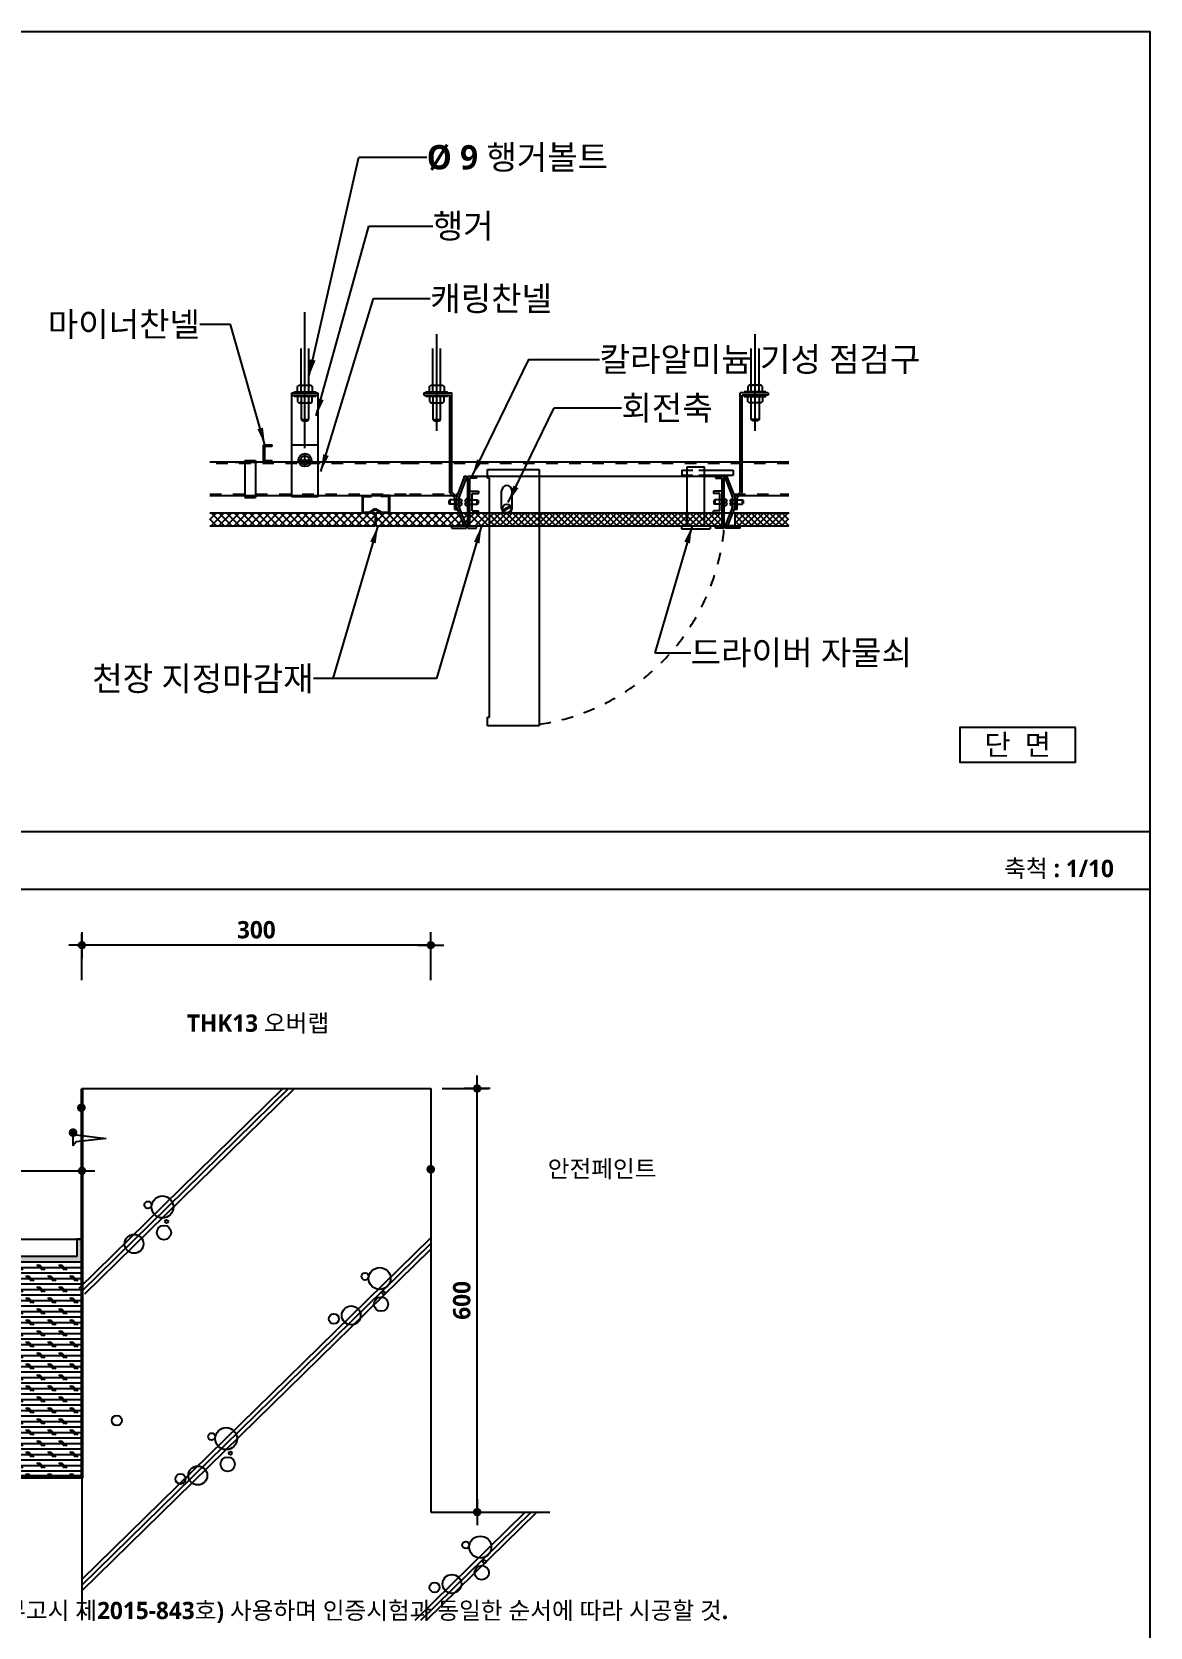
# Model space of a CAD drawing. Header units: millimetres. Extents: x 200 to 163856, y 0 to 163394.
# Drawn here: x 22159 to 24095, y 2977 to 5740 of the extents above; entities that cross this region are included whole.
import ezdxf
from ezdxf.enums import TextEntityAlignment as Align

# ---------------------------------------------------------------- set-up
doc = ezdxf.new("R2010")
doc.units = ezdxf.units.MM
doc.header["$LTSCALE"] = 10
for name, pattern in [('CEN', [62, 60, -1, 0, -1]), ('CENTER', [65, 60, -2, 1, -2]), ('H4', [4, 2, -2]), ('HID', [2.3, 1.5, -0.8])]:
    doc.linetypes.add(name, pattern=pattern)
doc.layers.get('DEFPOINTS').update_dxf_attribs({"color": 181})
for name, color, linetype in [('2FIN', 6, 'Continuous'), ('3', 3, 'Continuous'), ('5A', 5, 'H4'), ('7ELE', 7, 'Continuous'), ('A-ANNO-GRA1', 7, 'Continuous'), ('A-ANNO-LEAD', 4, 'Continuous'), ('A-ANNO-TEXT010', 7, 'Continuous'), ('A-ANNO-TEXT1', 7, 'Continuous'), ('A-ST-AXIS-DIM', 7, 'Continuous'), ('ALM', 4, 'Continuous'), ('AL몰딩', 4, 'Continuous'), ('ANNO-TEXT010', 7, 'Continuous'), ('CEN', 1, 'CEN'), ('CON', 2, 'Continuous'), ('DIM', 4, 'Continuous'), ('DOOR', 4, 'Continuous'), ('ELE', 8, 'Continuous'), ('ELE3', 8, 'Continuous'), ('FI', 6, 'Continuous'), ('GRID', 1, 'CENTER'), ('HAT', 5, 'Continuous'), ('HATCH', 7, 'Continuous'), ('HH', 9, 'Continuous'), ('HID', 7, 'HID'), ('T', 3, 'Continuous')]:
    doc.layers.add(name, color=color, linetype=linetype)
doc.styles.add('2020음성 1차', font='')
doc.styles.get('2020음성 1차').set_extended_font_data('NanumGothic', bold=True)
doc.dimstyles.new('NDIM10', dxfattribs={"dimscale": 10, "dimtxt": 3, "dimasz": 0.75, "dimexe": 2, "dimexo": 2, "dimgap": 1, "dimtad": 1, "dimdec": 1, "dimdsep": 46, "dimtxsty": '2020음성 1차', "dimblk": 'Z_DOT', "dimcen": 3, "dimdle": 3, "dimclrd": 256, "dimclre": 256, "dimclrt": 3, "dimadec": 0, "dimazin": 0, "dimtfac": 1, "dimtdec": 1, "dimtix": 1, "dimtmove": 2, "dimatfit": 3, "dimfxl": 1, "dimtolj": 1, "dimtzin": 0, "dimlwd": -1, "dimlwe": -1, "dimarcsym": 0})

# ---------------------------------------------------------------- blocks, each defined once
blk = doc.blocks.new('Arrow-V')
at = {"color": 0}
blk.add_solid([(-3, 0.5), (0, 0), (-3, -0.5)], dxfattribs=at)
blk = doc.blocks.new('Z_DOT')
at = {"layer": 'DIM', "color": 0}
for p, q in [((-3, 0), (3, 0)), ((0, -3), (0, 3))]:
    blk.add_line(p, q, dxfattribs=at)
for radius in [0.75, 0.375]:
    blk.add_circle((0, 0), radius, dxfattribs=at)
blk = doc.blocks.new('*D6887')
at = {"layer": 'A-ST-AXIS-DIM'}
for p, q in [((21285.7, 3629.9), (21285.7, 3787.2)), ((22245.7, 3629.9), (22245.7, 3787.2)), ((21293.2, 3767.2), (22238.2, 3767.2))]:
    blk.add_line(p, q, dxfattribs=at)
at = {"layer": 'DEFPOINTS', "color": 0}
for p in [(22245.7, 3767.2), (21285.7, 3609.9), (22245.7, 3609.9)]:
    blk.add_point(p, dxfattribs=at)
at = {"layer": 'A-ST-AXIS-DIM', "linetype": 'ByBlock', "xscale": 7.5, "yscale": 7.5, "zscale": 7.5, "rotation": 180}
blk.add_blockref('Z_DOT', (21285.7, 3767.2), dxfattribs=at)
at = {"layer": 'A-ST-AXIS-DIM', "linetype": 'ByBlock', "xscale": 7.5, "yscale": 7.5, "zscale": 7.5}
blk.add_blockref('Z_DOT', (22245.7, 3767.2), dxfattribs=at)
at = {"layer": 'A-ST-AXIS-DIM', "color": 3, "insert": (21765.7, 3793.3), "char_height": 30, "attachment_point": 5, "style": '2020음성 1차'}
blk.add_mtext('\\A1;W', dxfattribs=at)
blk = doc.blocks.new('*D6891')
at = {"layer": 'A-ST-AXIS-DIM'}
for p, q in [((22869.5, 3909.9), (22949.8, 3909.9)), ((22929.8, 3183.5), (22929.8, 3902.4)), ((22869.5, 3176), (22949.8, 3176))]:
    blk.add_line(p, q, dxfattribs=at)
at = {"layer": 'DEFPOINTS', "color": 0}
for p in [(22849.5, 3909.9), (22929.8, 3909.9), (22849.5, 3176)]:
    blk.add_point(p, dxfattribs=at)
at = {"layer": 'A-ST-AXIS-DIM', "linetype": 'ByBlock', "xscale": 7.5, "yscale": 7.5, "zscale": 7.5}
for p, rotation in [((22929.8, 3909.9), 90), ((22929.8, 3176), 270)]:
    blk.add_blockref('Z_DOT', p, dxfattribs=dict(at, rotation=rotation))
at = {"layer": 'A-ST-AXIS-DIM', "color": 3, "insert": (22903.3, 3543), "char_height": 30, "attachment_point": 5, "rotation": 90, "style": '2020음성 1차'}
blk.add_mtext('\\A1;600', dxfattribs=at)
blk = doc.blocks.new('*D6892')
at = {"layer": 'A-ST-AXIS-DIM'}
for p, q in [((22245.7, 4097.9), (22245.7, 4178.2)), ((22849.5, 4097.9), (22849.5, 4178.2)), ((22842, 4158.2), (22253.2, 4158.2))]:
    blk.add_line(p, q, dxfattribs=at)
at = {"layer": 'DEFPOINTS', "color": 0}
for p in [(22245.7, 4158.2), (22245.7, 4077.9), (22849.5, 4077.9)]:
    blk.add_point(p, dxfattribs=at)
at = {"layer": 'A-ST-AXIS-DIM', "linetype": 'ByBlock', "xscale": 7.5, "yscale": 7.5, "zscale": 7.5, "rotation": 180}
blk.add_blockref('Z_DOT', (22245.7, 4158.2), dxfattribs=at)
at = {"layer": 'A-ST-AXIS-DIM', "linetype": 'ByBlock', "xscale": 7.5, "yscale": 7.5, "zscale": 7.5}
blk.add_blockref('Z_DOT', (22849.5, 4158.2), dxfattribs=at)
at = {"layer": 'A-ST-AXIS-DIM', "color": 3, "insert": (22547.6, 4184.8), "char_height": 30, "attachment_point": 5, "style": '2020음성 1차'}
blk.add_mtext('\\A1;300', dxfattribs=at)

msp = doc.modelspace()

# ---------------------------------------------------------------- hatches: boundary and pattern name
at = {"layer": '2FIN'}
h = msp.add_hatch(dxfattribs=at)
h.set_pattern_fill('BRASS', color=256, scale=1.5, angle=45, style=0)
h.set_pattern_definition([(45, (-168422.93, 3885.719), (-6.7351921, 6.7351921), []), (45, (-168426.298, 3889.087), (-6.7351921, 6.7351921), [4.7625, -2.38125])])
h.paths.add_polyline_path([(22236.67218, 3618.92682), (21294.68043, 3618.92682), (21294.68043, 3648.92682), (21285.68043, 3648.92682), (21285.68043, 3609.92682), (22245.67218, 3609.92682), (22245.67218, 3648.92682), (22236.67218, 3648.92682)])
at = {"layer": 'ELE3'}
h = msp.add_hatch(dxfattribs=at)
h.set_pattern_fill('CORK', color=256, scale=3, style=0)
h.set_pattern_definition([(0, (-168422.93, 3885.719), (0, 9.525), []), (135, (-168418.168, 3880.957), (-19.0500082, -19.0500082), [13.47039, -13.47039]), (135, (-168415.786, 3880.957), (-19.0500082, -19.0500082), [13.47039, -13.47039]), (135, (-168413.405, 3880.957), (-19.0500082, -19.0500082), [13.47039, -13.47039])])
h.paths.add_polyline_path([(21285.68043, 3234.92682), (22245.67218, 3234.92682), (22245.67218, 3609.92682), (21285.68043, 3609.92682)])
at = {"layer": 'HATCH'}
h = msp.add_hatch(dxfattribs=at)
h.set_pattern_fill('ANSI37', color=5, scale=75, style=0)
h.set_pattern_definition([(45, (-75716.716, 279029.936), (-6.62912607, 6.62912607), []), (135, (-75716.716, 279029.936), (-6.62912607, -6.62912607), [])])
h.paths.add_polyline_path([(22467.049, 4906.84877), (22467.049, 4884.34877), (22753.05022, 4884.34877), (22753.05022, 4906.84877)])
h.paths.add_polyline_path([(22754.72456, 4906.84877), (22754.72456, 4884.34877), (22902.8274, 4884.34877), (22906.13737, 4887.65874), (22898.69493, 4906.84877)])
h.paths.add_polyline_path([(22913.58619, 4906.84877), (22902.64301, 4906.84877), (22908.96489, 4890.48625), (22913.58619, 4895.10755)])

# ---------------------------------------------------------------- linework, layer by layer
at = {"layer": '2FIN'}
msp.add_lwpolyline([(22236.67218, 3618.92682), (21294.68043, 3618.92682), (21294.68043, 3648.92682), (21285.68043, 3648.92682), (21285.68043, 3609.92682), (22245.67218, 3609.92682), (22245.67218, 3648.92682), (22236.67218, 3648.92682)], close=True, dxfattribs=at)
at = {"layer": '3'}
for p, q in [((22625.03977, 5114.59877), (22625.03977, 5191.84877)), ((22638.53977, 5114.59877), (22638.53977, 5191.84877)), ((22853.21274, 5114.59877), (22853.21274, 5191.84877)), ((22866.71274, 5114.59877), (22866.71274, 5191.84877)), ((23404.47133, 5114.59877), (23404.47133, 5191.84877)), ((23417.97133, 5114.59877), (23417.97133, 5191.84877)), ((22609.28977, 4934.59877), (22609.28977, 5114.59877)), ((22609.28977, 5114.59877), (22654.28977, 5114.59877)), ((22613.03977, 5114.59877), (22613.03977, 5116.84877)), ((22613.03977, 5116.84877), (22650.53977, 5116.84877)), ((22619.03977, 5125.84877), (22621.28977, 5128.09877)), ((22619.03977, 5116.84877), (22619.03977, 5125.84877)), ((22621.28977, 5128.09877), (22642.28977, 5128.09877)), ((22622.78977, 5128.09877), (22625.03977, 5125.84877)), ((22625.03977, 5125.84877), (22627.28977, 5128.09877)), ((22636.27871, 5128.09877), (22638.52871, 5125.84877)), ((22638.52871, 5125.84877), (22640.77871, 5128.09877)), ((22642.28977, 5128.09877), (22644.53977, 5125.84877)), ((22644.53977, 5125.84877), (22644.53977, 5116.84877)), ((22650.53977, 5114.59877), (22650.53977, 5116.84877)), ((22654.28977, 5114.59877), (22654.28977, 4934.59877)), ((22841.21274, 5116.84877), (22878.71274, 5116.84877)), ((22841.21274, 5114.59877), (22841.21274, 5116.84877)), ((22847.21274, 5125.84877), (22849.46274, 5128.09877)), ((22847.21274, 5116.84877), (22847.21274, 5125.84877)), ((22849.46274, 5128.09877), (22870.46274, 5128.09877)), ((22850.96274, 5128.09877), (22853.21274, 5125.84877)), ((22853.21274, 5125.84877), (22855.46274, 5128.09877)), ((22864.45168, 5128.09877), (22866.70168, 5125.84877)), ((22866.70168, 5125.84877), (22868.95168, 5128.09877)), ((22870.46274, 5128.09877), (22872.71274, 5125.84877)), ((22872.71274, 5125.84877), (22872.71274, 5116.84877)), ((22878.71274, 5114.59877), (22878.71274, 5116.84877)), ((23429.97133, 5116.84877), (23392.47133, 5116.84877)), ((23392.47133, 5114.59877), (23392.47133, 5116.84877)), ((23400.72133, 5128.09877), (23398.47133, 5125.84877)), ((23398.47133, 5125.84877), (23398.47133, 5116.84877)), ((23421.72133, 5128.09877), (23400.72133, 5128.09877)), ((23404.48238, 5125.84877), (23402.23238, 5128.09877)), ((23406.73238, 5128.09877), (23404.48238, 5125.84877)), ((23417.97133, 5125.84877), (23415.72133, 5128.09877)), ((23420.22133, 5128.09877), (23417.97133, 5125.84877)), ((23423.97133, 5125.84877), (23421.72133, 5128.09877)), ((23423.97133, 5116.84877), (23423.97133, 5125.84877)), ((23429.97133, 5114.59877), (23429.97133, 5116.84877)), ((22609.28977, 5110.84877), (22654.28977, 5110.84877)), ((22613.03977, 5108.59877), (22613.03977, 5110.84877)), ((22650.53977, 5108.59877), (22613.03977, 5108.59877)), ((22619.03977, 5108.59877), (22619.03977, 5099.59877)), ((22619.03977, 5099.59877), (22621.28977, 5097.34877)), ((22621.28977, 5097.34877), (22642.28977, 5097.34877)), ((22625.03977, 5099.59892), (22622.78977, 5097.34892)), ((22625.03977, 5110.84877), (22625.03977, 5068.84877)), ((22627.28977, 5097.34892), (22625.03977, 5099.59892)), ((22638.51543, 5099.55518), (22636.26543, 5097.30518)), ((22640.76543, 5097.30518), (22638.51543, 5099.55518)), ((22638.53977, 5068.84877), (22638.53977, 5110.84877)), ((22642.28977, 5097.34877), (22644.53977, 5099.59877)), ((22644.53977, 5099.59877), (22644.53977, 5108.59877)), ((22650.53977, 5108.59877), (22650.53977, 5110.84877)), ((22841.21274, 5108.59877), (22841.21274, 5110.84877)), ((22878.71274, 5108.59877), (22841.21274, 5108.59877)), ((22847.21274, 5108.59877), (22847.21274, 5099.59877)), ((22847.21274, 5099.59877), (22849.46274, 5097.34877)), ((22849.46274, 5097.34877), (22870.46274, 5097.34877)), ((22853.21274, 5099.59892), (22850.96274, 5097.34892)), ((22853.21274, 5110.84877), (22853.21274, 5068.84877)), ((22855.46274, 5097.34892), (22853.21274, 5099.59892)), ((22866.68839, 5099.55518), (22864.43839, 5097.30518)), ((22868.93839, 5097.30518), (22866.68839, 5099.55518)), ((22866.71274, 5068.84877), (22866.71274, 5110.84877)), ((22870.46274, 5097.34877), (22872.71274, 5099.59877)), ((22872.71274, 5099.59877), (22872.71274, 5108.59877)), ((22878.71274, 5108.59877), (22878.71274, 5110.84877)), ((23392.47133, 5108.59877), (23392.47133, 5110.84877)), ((23392.47133, 5108.59877), (23429.97133, 5108.59877)), ((23398.47133, 5099.59877), (23398.47133, 5108.59877)), ((23400.72133, 5097.34877), (23398.47133, 5099.59877)), ((23421.72133, 5097.34877), (23400.72133, 5097.34877)), ((23402.24567, 5097.30518), (23404.49567, 5099.55518)), ((23404.47133, 5068.84877), (23404.47133, 5110.84877)), ((23404.49567, 5099.55518), (23406.74567, 5097.30518)), ((23415.72133, 5097.34892), (23417.97133, 5099.59892)), ((23417.97133, 5110.84877), (23417.97133, 5068.84877)), ((23417.97133, 5099.59892), (23420.22133, 5097.34892)), ((23423.97133, 5099.59877), (23421.72133, 5097.34877)), ((23423.97133, 5108.59877), (23423.97133, 5099.59877)), ((23429.97133, 5108.59877), (23429.97133, 5110.84877)), ((22625.03977, 5068.84877), (22638.53977, 5068.84877)), ((22625.03977, 5068.84877), (22627.28977, 5066.59877)), ((22627.28977, 5066.59877), (22636.28977, 5066.59877)), ((22636.28977, 5066.59877), (22638.53977, 5068.84877)), ((22853.21274, 5068.84877), (22855.46274, 5066.59877)), ((22853.21274, 5068.84877), (22866.71274, 5068.84877)), ((22855.46274, 5066.59877), (22864.46274, 5066.59877)), ((22864.46274, 5066.59877), (22866.71274, 5068.84877)), ((23417.97133, 5068.84877), (23404.47133, 5068.84877)), ((23406.72133, 5066.59877), (23404.47133, 5068.84877)), ((23415.72133, 5066.59877), (23406.72133, 5066.59877)), ((23417.97133, 5068.84877), (23415.72133, 5066.59877)), ((22609.28977, 5024.59877), (22654.28977, 5024.59877)), ((22631.78977, 4987.09877), (22631.78977, 5009.59877)), ((22818.01066, 4994.59877), (22467.049, 4994.59877)), ((22527.87604, 4997.59877), (22546.29337, 4997.59877)), ((22527.87604, 4997.59877), (22527.87604, 4994.59877)), ((22527.87604, 4994.59877), (22527.87604, 4933.63876)), ((22546.29337, 4997.59877), (22546.29337, 4994.59877)), ((22546.29337, 4994.59877), (22546.29337, 4933.63876)), ((22620.53977, 4998.34877), (22643.03977, 4998.34877)), ((23469.38377, 4994.59877), (22818.01066, 4994.59877)), ((22928.58619, 4970.59877), (23342.59787, 4970.59877)), ((22467.049, 4936.84877), (22810.51066, 4936.84877)), ((22527.87604, 4933.63876), (22546.29337, 4933.63876)), ((22654.28977, 4934.59877), (22609.28977, 4934.59877)), ((22810.51066, 4936.84877), (22895.78263, 4936.84877)), ((23375.40143, 4936.84877), (23469.38377, 4936.84877))]:
    msp.add_line(p, q, dxfattribs=at)
for radius in [11.25, 7.5]:
    msp.add_circle((22631.78977, 4998.34877), radius, dxfattribs=at)
at = {"layer": '5A'}
for p, q in [((22818.01066, 4992.34877), (22467.049, 4992.34877)), ((23469.38377, 4992.34877), (22818.01066, 4992.34877)), ((22467.049, 4939.09877), (22812.76066, 4939.09877)), ((22812.76066, 4939.09877), (22896.65195, 4939.09877)), ((23374.53211, 4939.09877), (23469.38377, 4939.09877))]:
    msp.add_line(p, q, dxfattribs=at)
msp.add_arc((22981.29043, 4914.34877), 377.81788, 278.56209915, 354.87500812, dxfattribs=at)
at = {"layer": '7ELE'}
msp.add_line((22245.67218, 3234.92682), (21285.80579, 3234.92682), dxfattribs=at)
at = {"layer": 'A-ANNO-GRA1'}
for p, q in [((17000, 4355), (24094.9654, 4355)), ((17000, 4255), (24094.9654, 4255))]:
    msp.add_line(p, q, dxfattribs=at)
at = {"layer": 'A-ANNO-LEAD'}
for p, q in [((22638.53977, 5142.6529), (22724.80783, 5523.00977)), ((22724.80783, 5523.00977), (22842.55229, 5523.00977)), ((22651.37495, 5074.83961), (22742.45636, 5403.75328)), ((22742.45636, 5403.75328), (22853.02677, 5403.75328)), ((22659.37312, 4978.42316), (22750.50816, 5278.05093)), ((22750.50816, 5278.05093), (22848.68795, 5278.05093)), ((22502.64638, 5233.42651), (22449.9472, 5233.42651)), ((22562.52188, 5024.59877), (22502.64638, 5233.42651)), ((22983.7438, 4924.92158), (23063.2335, 5088.67296)), ((23063.2335, 5088.67296), (23179.70548, 5088.67296)), ((22757.97429, 4884.34877), (22680.12244, 4619.99049)), ((22937.60143, 4884.34877), (22859.74959, 4619.99049)), ((23301.93581, 4884.34877), (23237.28783, 4664.82631)), ((23237.28783, 4664.82631), (23299.60314, 4664.82631)), ((22859.74959, 4619.99049), (22646.63039, 4619.99049))]:
    msp.add_line(p, q, dxfattribs=at)
msp.add_lwpolyline([(22921.08619, 4970.59877), (23019.24786, 5172.81502), (23141.83899, 5172.81502)], dxfattribs=at)
at = {"layer": 'A-ANNO-TEXT010'}
msp.add_lwpolyline([(22845.8848, 3770.09513, 7.5, 7.5, 1.0323013935), (22853.15012, 3770.09513, 7.5, 7.5, 1.0323013935), (22845.8848, 3770.09513, 0, 0, 0), (23037.80194, 3770.09513, 0, 0, 0), (23037.80194, 3770.09513, 0, 0, 0)], format="xyseb", dxfattribs=at)
at = {"layer": 'A-ANNO-TEXT1'}
msp.add_line((21294.68043, 3648.92682), (22245.67218, 3648.92682), dxfattribs=at)
at = {"layer": 'ALM'}
for p, q in [((22559.89185, 5024.59877), (22574.89185, 5024.59877)), ((22559.89185, 4994.59877), (22559.89185, 5024.59877)), ((22562.14185, 5022.34877), (22574.89185, 5022.34877)), ((22562.14185, 4996.84877), (22562.14185, 5022.34877)), ((22574.89185, 5022.34877), (22574.89185, 5024.59877)), ((22574.89185, 4994.59877), (22559.89185, 4994.59877)), ((22574.89185, 4996.84877), (22562.14185, 4996.84877)), ((22574.89185, 4994.59877), (22574.89185, 4996.84877)), ((23284.33733, 4980.75761), (23303.47096, 4980.75761)), ((23284.33733, 4980.75761), (23284.33733, 4972.44204)), ((23293.53359, 4884.34877), (23293.53359, 4986.60424)), ((23293.53359, 4986.60424), (23323.53359, 4986.60424)), ((23313.45373, 4980.75761), (23372.93437, 4980.75761)), ((23323.53359, 4884.34877), (23323.53359, 4986.60424)), ((23372.93437, 4980.75761), (23372.93437, 4972.44204)), ((22894.83619, 4934.39915), (22907.58619, 4967.39915)), ((22898.58619, 4933.84877), (22911.33619, 4966.84877)), ((22907.58619, 4967.39915), (22907.58619, 4970.59877)), ((22907.58619, 4970.59877), (22911.33619, 4970.59877)), ((22911.33619, 4966.84877), (22911.33619, 4970.59877)), ((22913.58619, 4880.59877), (22913.58619, 4970.59877)), ((22913.58619, 4970.59877), (22928.58619, 4970.59877)), ((22917.33619, 4884.34877), (22917.33619, 4966.84877)), ((22928.58619, 4966.84877), (22917.33619, 4966.84877)), ((22928.58619, 4970.59877), (22928.58619, 4966.84877)), ((23284.33733, 4972.44204), (23303.47096, 4972.44204)), ((23313.45373, 4972.44204), (23372.93437, 4972.44204)), ((23357.59787, 4970.59877), (23342.59787, 4970.59877)), ((23342.59787, 4970.59877), (23357.59787, 4970.59877)), ((23342.59787, 4970.59877), (23342.59787, 4966.84877)), ((23342.59787, 4966.84877), (23353.84787, 4966.84877)), ((23353.84787, 4884.34877), (23353.84787, 4966.84877)), ((23357.59787, 4880.59877), (23357.59787, 4970.59877)), ((23359.84787, 4970.59877), (23363.59787, 4970.59877)), ((23359.84787, 4966.84877), (23359.84787, 4970.59877)), ((23363.59787, 4970.59877), (23359.84787, 4970.59877)), ((23372.59787, 4933.84877), (23359.84787, 4966.84877)), ((23363.59787, 4967.39915), (23363.59787, 4970.59877)), ((23376.34787, 4934.39915), (23363.59787, 4967.39915)), ((22882.66643, 4929.37877), (22880.79143, 4928.25377)), ((22880.79143, 4928.25377), (22880.79143, 4922.94377)), ((22882.66643, 4921.81877), (22880.79143, 4922.94377)), ((22893.08472, 4929.37877), (22882.66643, 4929.37877)), ((22882.66643, 4929.37877), (22882.66643, 4921.81877)), ((22893.08472, 4921.81877), (22882.66643, 4921.81877)), ((22898.58619, 4929.37877), (22895.73381, 4929.37877)), ((22895.73381, 4921.81877), (22898.58619, 4921.81877)), ((22898.58619, 4917.34877), (22898.58619, 4933.84877)), ((22903.85848, 4926.84396), (22900.83123, 4926.84396)), ((22900.83123, 4926.84396), (22900.83123, 4923.84396)), ((22903.85848, 4923.84396), (22900.83123, 4923.84396)), ((22908.3139, 4926.84396), (22911.34115, 4926.84396)), ((22908.3139, 4923.84396), (22911.34115, 4923.84396)), ((22911.34115, 4926.84396), (22911.34115, 4923.84396)), ((22913.58619, 4929.37877), (22916.43857, 4929.37877)), ((22916.43857, 4921.81877), (22913.58619, 4921.81877)), ((22917.33619, 4944.34877), (22932.33619, 4944.34877)), ((22919.08766, 4929.37877), (22929.50595, 4929.37877)), ((22919.08766, 4921.81877), (22929.50595, 4921.81877)), ((22921.08619, 4910.59877), (22921.08619, 4940.59877)), ((22921.08619, 4940.59877), (22932.33619, 4940.59877)), ((22929.50595, 4929.37877), (22929.50595, 4921.81877)), ((22929.50595, 4929.37877), (22931.38095, 4928.25377)), ((22929.50595, 4921.81877), (22931.38095, 4922.94377)), ((22931.38095, 4928.25377), (22931.38095, 4922.94377)), ((22932.33619, 4944.34877), (22932.33619, 4940.59877)), ((23338.84787, 4944.34877), (23338.84787, 4940.59877)), ((23353.84787, 4944.34877), (23338.84787, 4944.34877)), ((23350.09787, 4940.59877), (23338.84787, 4940.59877)), ((23341.67812, 4929.37877), (23339.80312, 4928.25377)), ((23339.80312, 4928.25377), (23339.80312, 4922.94377)), ((23341.67812, 4921.81877), (23339.80312, 4922.94377)), ((23352.0964, 4929.37877), (23341.67812, 4929.37877)), ((23341.67812, 4929.37877), (23341.67812, 4921.81877)), ((23352.0964, 4921.81877), (23341.67812, 4921.81877)), ((23350.09787, 4910.59877), (23350.09787, 4940.59877)), ((23357.59787, 4929.37877), (23354.74549, 4929.37877)), ((23354.74549, 4921.81877), (23357.59787, 4921.81877)), ((23362.87017, 4926.84396), (23359.84292, 4926.84396)), ((23359.84292, 4926.84396), (23359.84292, 4923.84396)), ((23362.87017, 4923.84396), (23359.84292, 4923.84396)), ((23367.32558, 4926.84396), (23370.35283, 4926.84396)), ((23367.32558, 4923.84396), (23370.35283, 4923.84396)), ((23370.35283, 4926.84396), (23370.35283, 4923.84396)), ((23372.59787, 4917.34877), (23372.59787, 4933.84877)), ((23372.59787, 4929.37877), (23375.45025, 4929.37877)), ((23375.45025, 4921.81877), (23372.59787, 4921.81877)), ((23378.09934, 4929.37877), (23388.51763, 4929.37877)), ((23378.09934, 4921.81877), (23388.51763, 4921.81877)), ((23388.51763, 4929.37877), (23388.51763, 4921.81877)), ((23388.51763, 4929.37877), (23390.39263, 4928.25377)), ((23388.51763, 4921.81877), (23390.39263, 4922.94377)), ((23390.39263, 4928.25377), (23390.39263, 4922.94377)), ((22907.42107, 4884.34877), (22894.83619, 4916.79838)), ((22911.33619, 4884.34877), (22898.58619, 4917.34877)), ((22921.08619, 4910.59877), (22932.33619, 4910.59877)), ((22932.33619, 4906.84877), (22932.33619, 4910.59877)), ((23338.84787, 4906.84877), (23338.84787, 4910.59877)), ((23350.09787, 4910.59877), (23338.84787, 4910.59877)), ((23359.84787, 4884.34877), (23372.59787, 4917.34877)), ((23363.76299, 4884.34877), (23376.34787, 4916.79838)), ((22885.83619, 4880.59877), (22885.83619, 4884.34877)), ((22885.83619, 4880.59877), (22911.33619, 4880.59877)), ((22907.42107, 4884.34877), (22894.84214, 4884.34877)), ((22911.33619, 4880.59877), (22911.33619, 4884.34877)), ((22913.58619, 4880.59877), (22928.58619, 4880.59877)), ((22928.58619, 4880.59877), (22928.58619, 4884.34877)), ((23283.92138, 4884.34877), (23283.92138, 4879.35942)), ((23283.92138, 4879.35942), (23333.1458, 4879.35942)), ((23333.1458, 4884.34877), (23333.1458, 4879.35942)), ((23342.59787, 4880.59877), (23342.59787, 4884.34877)), ((23357.59787, 4880.59877), (23342.59787, 4880.59877)), ((23359.84787, 4880.59877), (23359.84787, 4884.34877)), ((23385.34787, 4880.59877), (23359.84787, 4880.59877)), ((23376.34192, 4884.34877), (23363.76299, 4884.34877)), ((23385.34787, 4880.59877), (23385.34787, 4884.34877)), ((22235.67218, 3829.92682), (22287.317, 3823.67067)), ((22287.317, 3823.67067), (22235.67218, 3817.41453))]:
    msp.add_line(p, q, dxfattribs=at)
msp.add_lwpolyline([(22235.67218, 3817.41453), (22230.22117, 3811.15838), (22230.22117, 3836.18297), (22235.67218, 3829.92682)], dxfattribs=at)
msp.add_circle((22981.29043, 4914.34877), 7.5, dxfattribs=at)
for centre, start, end in [((22896.79476, 4925.34396), 11.98882267, 75.63619514), ((22896.79476, 4925.34396), 284.36380486, 348.01117733), ((22915.37762, 4925.34396), 104.36380486, 168.01117733), ((22915.37762, 4925.34396), 191.98882267, 255.63619514), ((23355.80645, 4925.34396), 11.98882267, 75.63619514), ((23355.80645, 4925.34396), 284.36380486, 348.01117733), ((23374.3893, 4925.34396), 104.36380486, 168.01117733), ((23374.3893, 4925.34396), 191.98882267, 255.63619514)]:
    msp.add_arc(centre, 7.22123, start, end, dxfattribs=at)
at = {"layer": 'AL몰딩', "const_width": 6}
msp.add_lwpolyline([(22245.67218, 3909.92682), (22245.67218, 3237.92682), (21285.68043, 3237.92682), (21285.68043, 3609.92682)], dxfattribs=at)
at = {"layer": 'ANNO-TEXT010'}
for points in [[(22247.35849, 3879.24954, 7.5, 7.5, -1), (22241.96034, 3874.04281, 7.5, 7.5, -1), (22247.35849, 3879.24954, 0, 0, 0), (22337.6423, 4023.83171, 0, 0, 0), (22417.01364, 4023.83171, 0, 0, 0)], [(22227.52209, 3836.18297, 7.5, 7.5, 1), (22232.92024, 3830.97624, 7.5, 7.5, 1), (22227.52209, 3836.18297, 0, 0, 0), (22154.30227, 3946.72424, 0, 0, 0), (22074.93093, 3946.72424, 0, 0, 0)]]:
    msp.add_lwpolyline(points, format="xyseb", dxfattribs=at)
at = {"layer": 'CEN'}
for p, q in [((22631.78977, 5019.20048), (22631.78977, 5254.7866)), ((22859.96274, 5049.34877), (22859.96274, 5216.59877)), ((23411.22133, 5049.34877), (23411.22133, 5216.59877))]:
    msp.add_line(p, q, dxfattribs=at)
at = {"layer": 'CON'}
for p, q in [((22245.67218, 3909.92682), (22245.67218, 2988.99231)), ((22245.67218, 3909.92682), (22849.51746, 3909.92682)), ((22849.51746, 3909.92682), (22849.51746, 3175.97477)), ((22849.51746, 3175.97477), (23055.45211, 3175.97477))]:
    msp.add_line(p, q, dxfattribs=at)
at = {"layer": 'DEFPOINTS'}
msp.add_lwpolyline([(17000, 200), (24094.9654, 200), (24094.9654, 5740), (17000, 5740)], close=True, dxfattribs=at)
at = {"layer": 'DOOR'}
for p, q in [((22947.54043, 4967.05301), (22947.54043, 4982.05301)), ((22947.54043, 4982.05301), (23037.54043, 4982.05301)), ((23037.54043, 4982.05301), (23037.54043, 4538.04133)), ((22951.29043, 4967.05301), (22947.54043, 4967.05301)), ((22951.29043, 4553.04133), (22951.29043, 4967.05301)), ((22947.54043, 4538.04133), (22947.54043, 4553.04133)), ((22947.54043, 4553.04133), (22951.29043, 4553.04133)), ((23037.54043, 4538.04133), (22947.54043, 4538.04133))]:
    msp.add_line(p, q, dxfattribs=at)
msp.add_lwpolyline([(23965.7383, 4535.3326), (23765.7383, 4535.3326), (23765.7383, 4475.3326), (23965.7383, 4475.3326)], close=True, dxfattribs=at)
at = {"layer": 'ELE'}
for p, q in [((22837.46274, 5114.59877), (22886.13787, 5114.59877)), ((22837.46274, 5114.59877), (22837.46274, 5110.84877)), ((22886.13787, 4943.09747), (22886.13787, 5114.59877)), ((23385.04619, 4943.09747), (23385.04619, 5114.59877)), ((23433.72133, 5114.59877), (23385.04619, 5114.59877)), ((23433.72133, 5114.59877), (23433.72133, 5110.84877)), ((22837.46274, 5110.84877), (22882.38787, 5110.84877)), ((22882.38787, 4941.54417), (22882.38787, 5110.84877)), ((23388.79619, 4941.54417), (23388.79619, 5110.84877)), ((23433.72133, 5110.84877), (23388.79619, 5110.84877)), ((22891.08619, 4932.84585), (22882.38787, 4941.54417)), ((22894.83619, 4934.39915), (22886.13787, 4943.09747)), ((22891.08619, 4912.62481), (22891.08619, 4932.84585)), ((22894.83619, 4912.62481), (22894.83619, 4934.39915)), ((22972.29043, 4914.34877), (22972.29043, 4945.39284)), ((22990.29043, 4914.34877), (22990.29043, 4945.39284)), ((23376.34787, 4934.39915), (23385.04619, 4943.09747)), ((23376.34787, 4912.62481), (23376.34787, 4934.39915)), ((23380.09787, 4932.84585), (23388.79619, 4941.54417)), ((23380.09787, 4912.62481), (23380.09787, 4932.84585)), ((22891.08619, 4912.62481), (22894.83619, 4912.62481)), ((23380.09787, 4912.62481), (23376.34787, 4912.62481))]:
    msp.add_line(p, q, dxfattribs=at)
for centre, start, end in [((22981.29043, 4945.39284), 0, 180), ((22981.29043, 4914.34877), 180, 0)]:
    msp.add_arc(centre, 9, start, end, dxfattribs=at)
at = {"layer": 'FI'}
for p, q in [((22467.049, 4906.84877), (22753.05022, 4906.84877)), ((22753.05022, 4906.84877), (22753.05022, 4884.34877)), ((22754.72456, 4906.84877), (23469.38377, 4906.84877)), ((22754.72456, 4906.84877), (22754.72456, 4884.34877)), ((23376.34192, 4884.34877), (23376.34192, 4906.84877)), ((22467.049, 4884.34877), (22753.05022, 4884.34877)), ((22754.72456, 4884.34877), (23469.38377, 4884.34877))]:
    msp.add_line(p, q, dxfattribs=at)
at = {"layer": 'GRID'}
for p, q in [((22730.53333, 4936.84877), (22746.79987, 4936.84877)), ((22730.53333, 4936.84877), (22730.53333, 4906.84877)), ((22732.03333, 4935.34877), (22746.79987, 4935.34877)), ((22732.03333, 4935.34877), (22732.03333, 4908.34877)), ((22746.79987, 4935.34877), (22746.79987, 4936.84877)), ((22778.65977, 4936.84877), (22762.91887, 4936.84877)), ((22762.91887, 4935.34877), (22762.91887, 4936.84877)), ((22777.15977, 4935.34877), (22762.91887, 4935.34877)), ((22777.15977, 4908.34877), (22777.15977, 4935.34877)), ((22778.65977, 4906.84877), (22778.65977, 4936.84877)), ((22730.53333, 4906.84877), (22743.82134, 4906.84877)), ((22732.03333, 4908.34877), (22743.39277, 4908.34877)), ((22743.39277, 4908.34877), (22753.04867, 4914.35681)), ((22743.82134, 4906.84877), (22753.10731, 4912.62663)), ((22753.04867, 4914.35681), (22764.34419, 4908.34877)), ((22753.10731, 4912.62663), (22763.97008, 4906.84877)), ((22763.97008, 4906.84877), (22778.65977, 4906.84877)), ((22764.34419, 4908.34877), (22777.15977, 4908.34877))]:
    msp.add_line(p, q, dxfattribs=at)
at = {"layer": 'HAT', "color": 5}
for p, q in [((22902.8274, 4884.34877), (22925.3274, 4906.84877)), ((22913.434, 4884.34877), (22935.934, 4906.84877)), ((22936.74437, 4884.34877), (22914.24437, 4906.84877)), ((22926.35848, 4884.34877), (22948.85848, 4906.84877)), ((22949.66885, 4884.34877), (22927.16885, 4906.84877)), ((22936.96508, 4884.34877), (22959.46508, 4906.84877)), ((22960.27545, 4884.34877), (22937.77545, 4906.84877)), ((22947.57168, 4884.34877), (22970.07168, 4906.84877)), ((22970.88205, 4884.34877), (22948.38205, 4906.84877)), ((22958.17829, 4884.34877), (22980.67829, 4906.84877)), ((22981.48865, 4884.34877), (22958.98865, 4906.84877)), ((22968.78489, 4884.34877), (22991.28489, 4906.84877)), ((22992.09525, 4884.34877), (22969.59525, 4906.84877)), ((22979.39149, 4884.34877), (23001.89149, 4906.84877)), ((23002.70185, 4884.34877), (22980.20185, 4906.84877)), ((22989.99809, 4884.34877), (23012.49809, 4906.84877)), ((23013.30846, 4884.34877), (22990.80846, 4906.84877)), ((23000.60469, 4884.34877), (23023.10469, 4906.84877)), ((23023.91506, 4884.34877), (23001.41506, 4906.84877)), ((23011.21129, 4884.34877), (23033.71129, 4906.84877)), ((23034.52166, 4884.34877), (23012.02166, 4906.84877)), ((23021.8179, 4884.34877), (23044.3179, 4906.84877)), ((23045.12826, 4884.34877), (23022.62826, 4906.84877)), ((23032.4245, 4884.34877), (23054.9245, 4906.84877)), ((23055.73486, 4884.34877), (23033.23486, 4906.84877)), ((23043.0311, 4884.34877), (23065.5311, 4906.84877)), ((23066.34146, 4884.34877), (23043.84146, 4906.84877)), ((23053.6377, 4884.34877), (23076.1377, 4906.84877)), ((23076.94807, 4884.34877), (23054.44807, 4906.84877)), ((23064.2443, 4884.34877), (23086.7443, 4906.84877)), ((23087.55467, 4884.34877), (23065.05467, 4906.84877)), ((23074.8509, 4884.34877), (23097.3509, 4906.84877)), ((23098.16127, 4884.34877), (23075.66127, 4906.84877)), ((23085.45751, 4884.34877), (23107.95751, 4906.84877)), ((23108.76787, 4884.34877), (23086.26787, 4906.84877)), ((23096.06411, 4884.34877), (23118.56411, 4906.84877)), ((23119.37447, 4884.34877), (23096.87447, 4906.84877)), ((23106.67071, 4884.34877), (23129.17071, 4906.84877)), ((23129.98107, 4884.34877), (23107.48107, 4906.84877)), ((23117.27731, 4884.34877), (23139.77731, 4906.84877)), ((23140.58768, 4884.34877), (23118.08768, 4906.84877)), ((23127.88391, 4884.34877), (23150.38391, 4906.84877)), ((23151.19428, 4884.34877), (23128.69428, 4906.84877)), ((23138.49052, 4884.34877), (23160.99052, 4906.84877)), ((23161.80088, 4884.34877), (23139.30088, 4906.84877)), ((23149.09712, 4884.34877), (23171.59712, 4906.84877)), ((23172.40748, 4884.34877), (23149.90748, 4906.84877)), ((23159.70372, 4884.34877), (23182.20372, 4906.84877)), ((23183.01408, 4884.34877), (23160.51408, 4906.84877)), ((23170.31032, 4884.34877), (23192.81032, 4906.84877)), ((23193.62069, 4884.34877), (23171.12069, 4906.84877)), ((23180.91692, 4884.34877), (23203.41692, 4906.84877)), ((23204.22729, 4884.34877), (23181.72729, 4906.84877)), ((23191.52352, 4884.34877), (23214.02352, 4906.84877)), ((23214.83389, 4884.34877), (23192.33389, 4906.84877)), ((23202.13013, 4884.34877), (23224.63013, 4906.84877)), ((23225.44049, 4884.34877), (23202.94049, 4906.84877)), ((23212.73673, 4884.34877), (23235.23673, 4906.84877)), ((23236.04709, 4884.34877), (23213.54709, 4906.84877)), ((23223.34333, 4884.34877), (23245.84333, 4906.84877)), ((23246.65369, 4884.34877), (23224.15369, 4906.84877)), ((23233.94993, 4884.34877), (23256.44993, 4906.84877)), ((23257.2603, 4884.34877), (23234.7603, 4906.84877)), ((23244.55653, 4884.34877), (23267.05653, 4906.84877)), ((23267.8669, 4884.34877), (23245.3669, 4906.84877)), ((23255.16313, 4884.34877), (23277.66313, 4906.84877)), ((23278.4735, 4884.34877), (23255.9735, 4906.84877)), ((23265.76974, 4884.34877), (23288.26974, 4906.84877)), ((23289.0801, 4884.34877), (23266.5801, 4906.84877)), ((23276.37634, 4884.34877), (23298.87634, 4906.84877)), ((23299.6867, 4884.34877), (23277.1867, 4906.84877)), ((23286.98294, 4884.34877), (23309.48294, 4906.84877)), ((23310.2933, 4884.34877), (23287.7933, 4906.84877)), ((23297.58954, 4884.34877), (23320.08954, 4906.84877)), ((23320.89991, 4884.34877), (23298.39991, 4906.84877)), ((23308.19614, 4884.34877), (23330.69614, 4906.84877)), ((23331.50651, 4884.34877), (23309.00651, 4906.84877)), ((23318.80274, 4884.34877), (23341.30274, 4906.84877)), ((23342.11311, 4884.34877), (23319.61311, 4906.84877)), ((23329.40935, 4884.34877), (23351.90935, 4906.84877)), ((23352.71971, 4884.34877), (23330.21971, 4906.84877)), ((23340.01595, 4884.34877), (23353.84787, 4898.18069)), ((23353.84787, 4893.82721), (23340.82631, 4906.84877)), ((23353.84787, 4904.43381), (23351.43291, 4906.84877)), ((23376.34192, 4888.85494), (23394.33575, 4906.84877)), ((23376.34192, 4899.46154), (23383.72915, 4906.84877)), ((23395.14612, 4884.34877), (23376.34192, 4903.15296)), ((23384.53952, 4884.34877), (23376.34192, 4892.54636)), ((23382.44235, 4884.34877), (23404.94235, 4906.84877)), ((23405.75272, 4884.34877), (23383.25272, 4906.84877)), ((23393.04896, 4884.34877), (23415.54896, 4906.84877)), ((23416.35932, 4884.34877), (23393.85932, 4906.84877)), ((23403.65556, 4884.34877), (23426.15556, 4906.84877)), ((23426.96592, 4884.34877), (23404.46592, 4906.84877)), ((23414.26216, 4884.34877), (23436.76216, 4906.84877)), ((23437.57252, 4884.34877), (23415.07252, 4906.84877)), ((23424.86876, 4884.34877), (23447.36876, 4906.84877)), ((23448.17913, 4884.34877), (23425.67913, 4906.84877)), ((23435.47536, 4884.34877), (23457.97536, 4906.84877)), ((23458.78573, 4884.34877), (23436.28573, 4906.84877)), ((23446.08197, 4884.34877), (23468.58197, 4906.84877)), ((23469.39233, 4884.34877), (23446.89233, 4906.84877)), ((23456.68857, 4884.34877), (23469.38377, 4897.04397)), ((23469.38377, 4894.96393), (23457.49893, 4906.84877)), ((23469.38377, 4905.57053), (23468.10553, 4906.84877)), ((22894.53868, 4884.34877), (22894.84214, 4884.65223)), ((22917.84904, 4884.34877), (22917.33619, 4884.86162)), ((23350.62255, 4884.34877), (23353.84787, 4887.57409)), ((23467.29517, 4884.34877), (23469.38377, 4886.43737))]:
    msp.add_line(p, q, dxfattribs=at)
at = {"layer": 'HAT'}
for p, q in [((22240.77237, 3564.20564), (22593.50641, 3909.92682)), ((22245.67218, 3559.20644), (22603.50681, 3909.92682)), ((22250.57198, 3554.20725), (22613.50722, 3909.92682)), ((22245.67218, 3059.62978), (22849.51746, 3651.46977)), ((22245.67218, 3049.8282), (22849.51746, 3641.66819)), ((22245.67218, 3040.02662), (22849.51746, 3631.8666)), ((22822.44753, 2988.99231), (23013.22286, 3175.97477)), ((22832.44793, 2988.99231), (23023.22327, 3175.97477)), ((22842.44833, 2988.99231), (23033.22367, 3175.97477))]:
    msp.add_line(p, q, dxfattribs=at)
for centre, radius in [((22359.80086, 3708.41921), 6.11882), ((22385.02456, 3704.8429), 18.97367), ((22392.24853, 3679.68014), 2.68328), ((22335.90082, 3640.95338), 16.32176), ((22387.59081, 3660.48014), 12.35476), ((22761.01002, 3580.86068), 18.97367), ((22735.78633, 3584.43699), 6.11882), ((22763.57627, 3536.49793), 12.35476), ((22768.23399, 3555.69793), 2.68328), ((22681.88628, 3510.97117), 8.73613), ((22711.88628, 3516.97117), 16.32176), ((22305.90082, 3334.95338), 8.73613), ((22495.37214, 3303.61837), 18.97367), ((22470.14845, 3307.19468), 6.11882), ((22497.9384, 3259.25562), 12.35476), ((22502.59611, 3278.45562), 2.68328), ((22416.2484, 3233.72886), 8.73613), ((22446.2484, 3239.72886), 16.32176), ((22910.1029, 3119.3422), 6.11882), ((22935.32659, 3115.76589), 18.97367), ((22886.20286, 3051.87638), 16.32176), ((22937.89285, 3071.40314), 12.35476), ((22942.55057, 3090.60314), 2.68328), ((22856.20286, 3045.87638), 8.73613)]:
    msp.add_circle(centre, radius, dxfattribs=at)
at = {"layer": 'HH'}
msp.add_line((22511.5954, 4994.59877), (22549.0954, 4994.59877), dxfattribs=at)
at = {"layer": 'HID'}
for p, q in [((22974.07897, 4912.28848), (22986.90434, 4919.3221)), ((22975.01785, 4910.23723), (22988.12929, 4917.42774))]:
    msp.add_line(p, q, dxfattribs=at)

# ---------------------------------------------------------------- block references
at = {"layer": 'A-ANNO-LEAD'}
for p, xscale, yscale, zscale, rotation in [((22638.53977, 5142.6529), 10.00000000003789, 10.00000000003789, 10.00000000003789, 257.2210439411932), ((22651.37495, 5074.83961), 10.00000000003736, 10.00000000003736, 10.00000000003736, 254.5217453355629), ((22562.52188, 5024.59877), 10.00000000003755, 10.00000000003755, 10.00000000003755, 285.9987602945473), ((22659.37312, 4978.42316), 10.00000000003741, 10.00000000003741, 10.00000000003741, 253.0822904483168), ((22921.08619, 4970.59877), 10.00000000003739, 10.00000000003739, 10.00000000003739, 244.1067114019471), ((22983.7438, 4924.92158), 10.00000000003739, 10.00000000003739, 10.00000000003739, 244.1067114019471), ((22757.97429, 4884.34877), 10.00000000003703, 10.00000000003703, 10.00000000003703, 73.59063137162971), ((22937.60143, 4884.34877), 10.00000000003703, 10.00000000003703, 10.00000000003703, 73.59063137162971), ((23301.93581, 4884.34877), 10.00000000003703, 10.00000000003703, 10.00000000003703, 73.59063137162971)]:
    msp.add_blockref('Arrow-V', p, dxfattribs=dict(at, xscale=xscale, yscale=yscale, zscale=zscale, rotation=rotation))

# ---------------------------------------------------------------- texts
at = {"layer": 'A-ANNO-TEXT1', "style": '2020음성 1차'}
for s, p in [('Ø 9 행거볼트', (22842.55229, 5523.00977)), ('행거', (22853.02677, 5403.75328)), ('캐링찬넬', (22848.68795, 5278.05093)), ('칼라알미늄 기성 점검구', (23141.83899, 5172.81502)), ('회전축', (23179.70548, 5088.67296)), ('드라이버 자물쇠', (23299.60314, 4664.82631))]:
    msp.add_text(s, height=42, dxfattribs=at).set_placement(p, align=Align.MIDDLE_LEFT)
for s, p in [('마이너찬넬', (22449.9472, 5233.42651)), ('천장 지정마감재', (22646.63039, 4619.99049))]:
    msp.add_text(s, height=42, dxfattribs=at).set_placement(p, align=Align.MIDDLE_RIGHT)
at = {"layer": 'A-ANNO-TEXT1', "linetype": 'Continuous', "style": '2020음성 1차'}
msp.add_text('축척 : 1/10', height=30, dxfattribs=at).set_placement((23842.36889, 4276.12645))
at = {"layer": 'A-ANNO-TEXT1', "style": '2020음성 1차'}
for s, p in [('THK13 오버랩', (22427.40203, 3999.24854)), ('안전페인트', (23052.03549, 3747.04157)), ('*층간방화 인증제품(국토교통부고시 제2015-843호) 사용하며 인증시험과 동일한 순서에 따라 시공할 것.', (21614.57154, 2981.95774))]:
    msp.add_text(s, height=30, dxfattribs=at).set_placement(p, align=Align.BOTTOM_LEFT)
at = {"layer": 'T', "linetype": 'Continuous', "style": '2020음성 1차'}
msp.add_text('단  면', height=36, dxfattribs=at).set_placement((23865.7383, 4505.3326), align=Align.MIDDLE_CENTER)

# ---------------------------------------------------------------- dimensions: what is measured, and where the dimension line sits
at = {"layer": 'A-ST-AXIS-DIM'}
for base, p1, p2, angle, text, picture, middle in [((22245.67218, 4158.22369), (22849.51746, 4077.92682), (22245.67218, 4077.92682), 180, '300', '*D6892', (22547.59482, 4184.77908)), ((22929.81433, 3909.92682), (22849.51746, 3175.97477), (22849.51746, 3909.92682), 90, '600', '*D6891', (22903.25893, 3542.95079))]:
    dim = msp.add_linear_dim(base=base, p1=p1, p2=p2, angle=angle, text=text, dimstyle='NDIM10', override={"dimtxsty": '2020음성 1차'}, dxfattribs=at)
    dim.commit()
    dim.dimension.update_dxf_attribs({"geometry": picture, "text_midpoint": middle})
dim = msp.add_linear_dim(base=(22245.67218, 3767.22345), p1=(21285.68043, 3609.92682), p2=(22245.67218, 3609.92682), text='W', dimstyle='NDIM10', override={"dimtxsty": '2020음성 1차'}, dxfattribs=at)
dim.commit()
dim.dimension.update_dxf_attribs({"geometry": '*D6887', "text_midpoint": (21765.6763, 3793.28879)})

doc.saveas('drawing.dxf')
